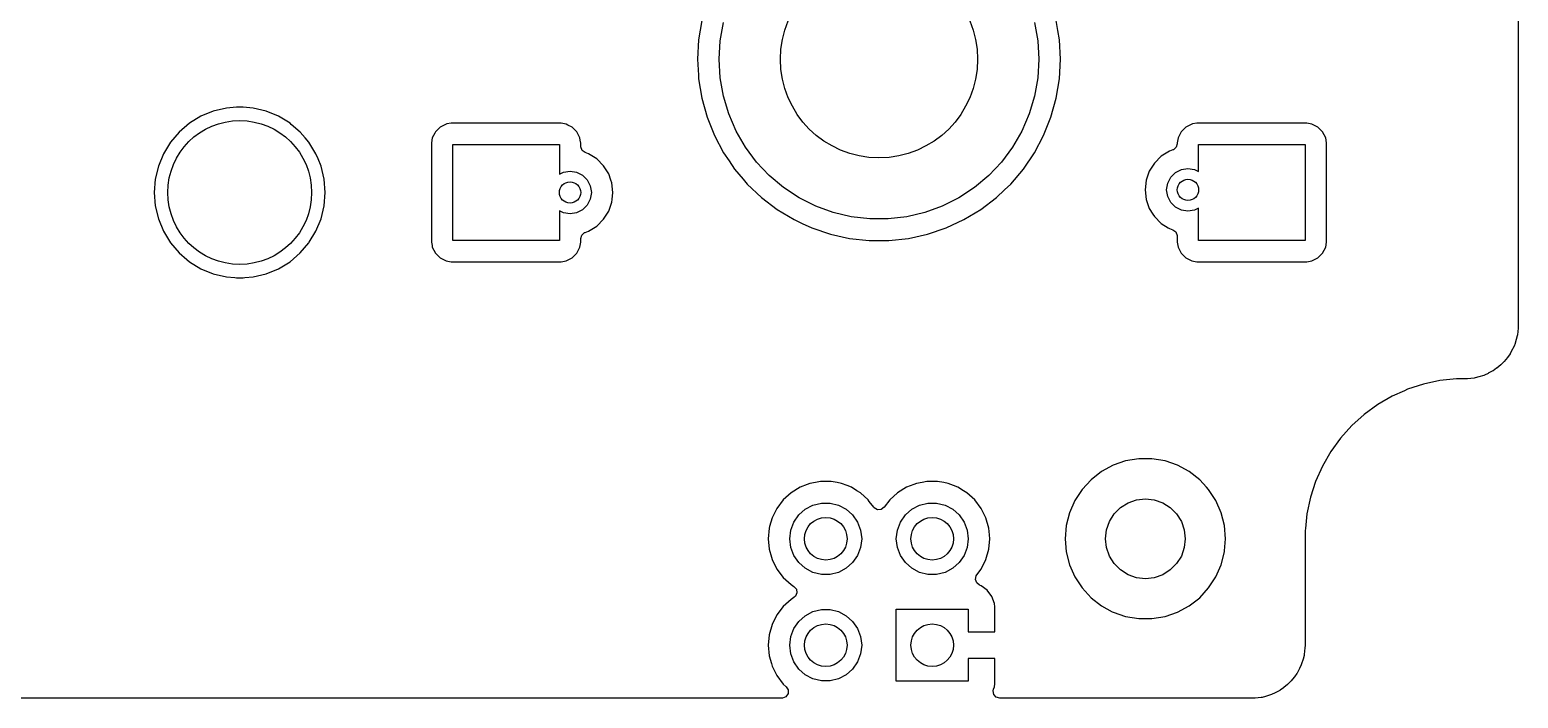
# Model space of a CAD drawing. Extents: x 0.71 to 7.56, y -5.16 to -0.79.
# Drawn here: x 6.459 to 7.559, y -5.157 to -4.663 of the extents above; entities that cross this region are included whole.
import ezdxf

# ---------------------------------------------------------------- set-up
doc = ezdxf.new("R2010")
doc.units = 0
doc.header["$MEASUREMENT"] = 0
doc.layers.add('BLACK', color=7, linetype='CONTINUOUS')

msp = doc.modelspace()

# ---------------------------------------------------------------- linework, layer by layer
at = {"layer": 'BLACK', "linetype": 'CONTINUOUS'}
for p, q in [((7.55904, -1.0631), (7.55904, -4.88178)), ((6.95567, -4.65622), (6.95333, -4.67054)), ((6.9693, -4.67133), (6.97169, -4.6578)), ((7.20154, -4.6578), (7.20393, -4.67133)), ((7.21879, -4.66378), (7.21755, -4.65622)), ((7.2199, -4.67054), (7.21879, -4.66378)), ((6.95333, -4.67054), (6.95254, -4.68504)), ((6.95333, -4.67054), (6.95333, -4.67054)), ((6.95333, -4.67054), (6.95333, -4.67054)), ((6.9685, -4.68504), (6.9693, -4.67133)), ((7.20393, -4.67133), (7.20472, -4.68504)), ((7.22069, -4.68504), (7.2199, -4.67054)), ((6.95254, -4.68504), (6.95318, -4.69685)), ((6.9693, -4.69875), (6.9685, -4.68504)), ((7.20472, -4.68504), (7.20393, -4.69875)), ((7.2199, -4.69954), (7.22069, -4.68504)), ((6.95318, -4.69685), (6.95333, -4.69954)), ((6.95333, -4.69954), (6.95333, -4.69954)), ((6.95333, -4.69954), (6.95567, -4.71386)), ((6.97169, -4.71228), (6.9693, -4.69875)), ((7.20393, -4.69875), (7.20154, -4.71228)), ((7.21755, -4.71386), (7.2199, -4.69954)), ((6.95567, -4.71386), (6.95567, -4.71386)), ((6.95567, -4.71386), (6.95956, -4.72785)), ((6.97563, -4.72544), (6.97169, -4.71228)), ((7.20154, -4.71228), (7.1976, -4.72544)), ((7.21367, -4.72785), (7.21755, -4.71386)), ((6.58548, -4.72715), (6.57702, -4.73233)), ((6.59464, -4.72335), (6.58548, -4.72715)), ((6.60429, -4.72104), (6.59464, -4.72335)), ((6.6117, -4.72045), (6.60429, -4.72104)), ((6.61665, -4.72045), (6.6117, -4.72045)), ((6.6117, -4.72045), (6.6117, -4.72045)), ((6.62406, -4.72104), (6.61665, -4.72045)), ((6.61665, -4.72045), (6.61665, -4.72045)), ((6.63371, -4.72335), (6.62406, -4.72104)), ((6.64287, -4.72715), (6.63371, -4.72335)), ((6.65132, -4.73233), (6.64287, -4.72715)), ((6.95956, -4.72785), (6.95956, -4.72785)), ((6.95956, -4.72785), (6.96493, -4.74134)), ((6.98107, -4.73805), (6.97563, -4.72544)), ((7.1976, -4.72544), (7.19216, -4.73805)), ((7.2083, -4.74134), (7.21367, -4.72785)), ((6.56948, -4.73877), (6.56304, -4.74631)), ((6.57702, -4.73233), (6.56948, -4.73877)), ((6.57702, -4.73233), (6.57702, -4.73233)), ((6.65133, -4.73233), (6.65132, -4.73233)), ((6.65225, -4.73312), (6.65133, -4.73233)), ((6.65887, -4.73877), (6.65225, -4.73312)), ((6.66256, -4.7431), (6.65887, -4.73877)), ((6.75827, -4.73956), (6.75647, -4.7431)), ((6.75874, -4.73865), (6.75827, -4.73956)), ((6.76227, -4.73512), (6.75874, -4.73865)), ((6.75874, -4.73865), (6.75874, -4.73865)), ((6.75874, -4.73865), (6.75874, -4.73865)), ((6.76672, -4.73285), (6.76227, -4.73512)), ((6.76227, -4.73512), (6.76227, -4.73512)), ((6.76227, -4.73512), (6.76227, -4.73512)), ((6.76723, -4.73277), (6.76672, -4.73285)), ((6.77041, -4.73226), (6.76723, -4.73277)), ((6.85163, -4.73226), (6.77041, -4.73226)), ((6.85533, -4.73285), (6.85163, -4.73226)), ((6.85675, -4.73358), (6.85533, -4.73285)), ((6.85978, -4.73512), (6.85675, -4.73358)), ((6.86331, -4.73865), (6.85978, -4.73512)), ((6.85978, -4.73512), (6.85978, -4.73512)), ((6.85978, -4.73512), (6.85978, -4.73512)), ((6.86558, -4.7431), (6.86331, -4.73865)), ((6.86331, -4.73865), (6.86331, -4.73865)), ((6.86331, -4.73865), (6.86331, -4.73865)), ((6.98793, -4.74994), (6.98107, -4.73805)), ((7.19216, -4.73805), (7.18529, -4.74994)), ((7.30946, -4.73956), (7.30765, -4.7431)), ((7.30992, -4.73865), (7.30946, -4.73956)), ((7.31345, -4.73512), (7.30992, -4.73865)), ((7.30992, -4.73865), (7.30992, -4.73865)), ((7.30992, -4.73865), (7.30992, -4.73865)), ((7.3179, -4.73285), (7.31345, -4.73512)), ((7.31345, -4.73512), (7.31345, -4.73512)), ((7.31345, -4.73512), (7.31345, -4.73512)), ((7.31841, -4.73277), (7.3179, -4.73285)), ((7.32159, -4.73226), (7.31841, -4.73277)), ((7.40282, -4.73226), (7.32159, -4.73226)), ((7.40651, -4.73285), (7.40282, -4.73226)), ((7.40793, -4.73358), (7.40651, -4.73285)), ((7.41096, -4.73512), (7.40793, -4.73358)), ((7.41449, -4.73865), (7.41096, -4.73512)), ((7.41096, -4.73512), (7.41096, -4.73512)), ((7.41096, -4.73512), (7.41096, -4.73512)), ((7.41676, -4.7431), (7.41449, -4.73865)), ((7.41449, -4.73865), (7.41449, -4.73865)), ((7.41449, -4.73865), (7.41449, -4.73865)), ((6.56304, -4.74631), (6.55786, -4.75477)), ((6.56304, -4.74631), (6.56304, -4.74631)), ((6.66531, -4.74631), (6.66256, -4.7431)), ((6.67049, -4.75477), (6.66531, -4.74631)), ((6.66531, -4.74631), (6.66531, -4.74631)), ((6.75647, -4.7431), (6.75589, -4.74679)), ((6.75589, -4.74679), (6.75589, -4.82014)), ((6.77165, -4.8189), (6.77165, -4.74803)), ((6.77165, -4.74803), (6.85039, -4.74803)), ((6.85039, -4.74803), (6.85039, -4.77002)), ((6.86609, -4.74631), (6.86558, -4.7431)), ((6.86616, -4.74679), (6.86609, -4.74631)), ((6.86616, -4.74937), (6.86616, -4.74679)), ((6.86618, -4.74982), (6.86616, -4.74937)), ((6.8672, -4.75238), (6.86618, -4.74982)), ((6.96493, -4.74134), (6.96493, -4.74134)), ((6.96493, -4.74134), (6.97173, -4.75416)), ((6.99614, -4.76096), (6.98793, -4.74994)), ((7.18529, -4.74994), (7.17709, -4.76096)), ((7.2015, -4.75416), (7.2083, -4.74134)), ((7.3038, -4.75201), (7.3012, -4.75292)), ((7.30421, -4.75185), (7.3038, -4.75201)), ((7.30629, -4.75004), (7.30421, -4.75185)), ((7.30707, -4.7474), (7.30629, -4.75004)), ((7.30765, -4.7431), (7.30707, -4.74679)), ((7.30707, -4.74679), (7.30707, -4.7474)), ((7.32283, -4.76805), (7.32283, -4.74803)), ((7.32283, -4.74803), (7.40157, -4.74803)), ((7.40157, -4.74803), (7.40157, -4.8189)), ((7.41734, -4.74679), (7.41676, -4.7431)), ((7.41734, -4.82014), (7.41734, -4.74679)), ((6.55786, -4.75477), (6.55406, -4.76393)), ((6.67211, -4.75867), (6.67049, -4.75477)), ((6.67429, -4.76393), (6.67211, -4.75867)), ((6.86943, -4.75398), (6.8672, -4.75238)), ((6.87203, -4.75489), (6.86943, -4.75398)), ((6.87309, -4.75556), (6.87203, -4.75489)), ((6.87203, -4.75489), (6.87203, -4.75489)), ((6.87804, -4.75867), (6.87309, -4.75556)), ((6.88306, -4.76369), (6.87804, -4.75867)), ((6.97173, -4.75416), (6.97173, -4.75416)), ((6.97173, -4.75416), (6.97173, -4.75416)), ((6.97173, -4.75416), (6.9758, -4.76017)), ((6.9758, -4.76017), (6.97988, -4.76618)), ((7.00556, -4.77095), (6.99614, -4.76096)), ((7.17709, -4.76096), (7.16767, -4.77095)), ((7.19335, -4.76618), (7.2015, -4.75416)), ((7.29016, -4.76172), (7.28639, -4.76774)), ((7.29519, -4.7567), (7.29016, -4.76172)), ((7.3012, -4.75292), (7.29519, -4.7567)), ((7.3012, -4.75292), (7.3012, -4.75292)), ((6.55174, -4.77358), (6.55097, -4.78346)), ((6.55406, -4.76393), (6.55174, -4.77358)), ((6.6766, -4.77358), (6.67429, -4.76393)), ((6.67738, -4.78346), (6.6766, -4.77358)), ((6.85039, -4.77002), (6.8534, -4.76849)), ((6.8534, -4.76849), (6.85827, -4.76772)), ((6.85827, -4.76772), (6.86313, -4.76849)), ((6.86313, -4.76849), (6.86752, -4.77072)), ((6.86752, -4.77072), (6.87101, -4.77421)), ((6.88684, -4.7697), (6.88306, -4.76369)), ((6.88847, -4.77436), (6.88684, -4.7697)), ((6.97988, -4.76618), (6.98616, -4.77358)), ((6.98616, -4.77358), (6.98928, -4.77724)), ((7.01608, -4.77978), (7.00556, -4.77095)), ((7.16767, -4.77095), (7.15714, -4.77978)), ((7.18395, -4.77724), (7.19335, -4.76618)), ((7.28639, -4.76774), (7.28404, -4.77444)), ((7.29998, -4.77663), (7.30222, -4.77224)), ((7.30222, -4.77224), (7.3057, -4.76876)), ((7.3057, -4.76876), (7.31009, -4.76652)), ((7.31009, -4.76652), (7.31496, -4.76575)), ((7.31496, -4.76575), (7.31983, -4.76652)), ((7.31983, -4.76652), (7.32283, -4.76805)), ((6.55097, -4.78346), (6.55174, -4.79335)), ((6.6766, -4.79335), (6.67738, -4.78346)), ((6.87101, -4.77421), (6.87324, -4.7786)), ((6.87324, -4.7786), (6.87402, -4.78346)), ((6.87402, -4.78346), (6.87324, -4.78833)), ((6.88919, -4.77641), (6.88847, -4.77436)), ((6.88998, -4.78346), (6.88919, -4.77641)), ((6.88919, -4.77641), (6.88919, -4.77641)), ((6.88941, -4.78855), (6.88998, -4.78346)), ((6.88998, -4.78346), (6.88998, -4.78346)), ((6.98928, -4.77724), (6.99982, -4.78723)), ((7.02756, -4.78733), (7.01608, -4.77978)), ((7.15714, -4.77978), (7.14567, -4.78733)), ((7.17341, -4.78723), (7.17946, -4.7815)), ((7.17946, -4.7815), (7.18395, -4.77724)), ((7.28404, -4.77444), (7.28325, -4.7815)), ((7.28325, -4.7815), (7.28325, -4.7815)), ((7.28325, -4.7815), (7.28404, -4.78855)), ((7.28404, -4.77444), (7.28404, -4.77444)), ((7.29921, -4.7815), (7.29998, -4.77663)), ((7.29998, -4.78636), (7.29921, -4.7815)), ((6.55174, -4.79335), (6.55406, -4.803)), ((6.67429, -4.803), (6.6766, -4.79335)), ((6.86752, -4.7962), (6.86313, -4.79844)), ((6.87101, -4.79272), (6.86752, -4.7962)), ((6.87324, -4.78833), (6.87101, -4.79272)), ((6.88684, -4.79723), (6.88919, -4.79052)), ((6.88919, -4.79052), (6.88941, -4.78855)), ((6.99982, -4.78723), (7.01137, -4.79601)), ((7.01137, -4.79601), (7.02381, -4.8035)), ((7.03983, -4.79349), (7.02756, -4.78733)), ((7.05274, -4.79819), (7.03983, -4.79349)), ((7.1334, -4.79349), (7.12049, -4.79819)), ((7.14567, -4.78733), (7.1334, -4.79349)), ((7.14942, -4.8035), (7.16186, -4.79601)), ((7.16186, -4.79601), (7.17341, -4.78723)), ((7.28404, -4.78855), (7.28404, -4.78855)), ((7.28404, -4.78855), (7.28639, -4.79526)), ((7.28639, -4.79526), (7.28908, -4.79955)), ((7.30222, -4.79075), (7.29998, -4.78636)), ((7.3057, -4.79424), (7.30222, -4.79075)), ((7.31009, -4.79647), (7.3057, -4.79424)), ((7.32283, -4.79494), (7.31983, -4.79647)), ((7.32283, -4.8189), (7.32283, -4.79494)), ((6.55406, -4.803), (6.55786, -4.81216)), ((6.67049, -4.81216), (6.67429, -4.803)), ((6.8534, -4.79844), (6.85039, -4.79691)), ((6.85039, -4.79691), (6.85039, -4.8189)), ((6.85827, -4.79921), (6.8534, -4.79844)), ((6.86313, -4.79844), (6.85827, -4.79921)), ((6.87804, -4.80826), (6.88306, -4.80324)), ((6.88306, -4.80324), (6.88684, -4.79723)), ((7.02381, -4.8035), (7.02381, -4.8035)), ((7.02381, -4.8035), (7.02381, -4.8035)), ((7.02381, -4.8035), (7.02381, -4.8035)), ((7.02381, -4.8035), (7.02986, -4.80629)), ((7.02986, -4.80629), (7.03699, -4.80959)), ((7.0661, -4.80136), (7.05274, -4.79819)), ((7.07975, -4.80295), (7.0661, -4.80136)), ((7.09348, -4.80295), (7.07975, -4.80295)), ((7.10712, -4.80136), (7.09348, -4.80295)), ((7.12049, -4.79819), (7.10712, -4.80136)), ((7.13624, -4.80959), (7.14942, -4.8035)), ((7.28908, -4.79955), (7.29016, -4.80127)), ((7.29016, -4.80127), (7.29519, -4.80629)), ((7.29519, -4.80629), (7.30044, -4.80959)), ((7.31496, -4.79724), (7.31009, -4.79647)), ((7.31983, -4.79647), (7.31496, -4.79724)), ((6.55786, -4.81216), (6.56304, -4.82062)), ((6.6656, -4.82014), (6.67049, -4.81216)), ((6.86616, -4.81756), (6.86694, -4.81492)), ((6.86616, -4.82014), (6.86616, -4.81756)), ((6.86694, -4.81492), (6.86902, -4.81312)), ((6.86902, -4.81312), (6.86943, -4.81295)), ((6.86943, -4.81295), (6.87203, -4.81204)), ((6.87203, -4.81204), (6.87804, -4.80826)), ((7.03699, -4.80959), (7.05075, -4.81423)), ((7.05075, -4.81423), (7.06492, -4.81735)), ((7.06492, -4.81735), (7.07936, -4.81892)), ((7.09387, -4.81892), (7.10831, -4.81735)), ((7.10831, -4.81735), (7.12248, -4.81423)), ((7.12248, -4.81423), (7.13624, -4.80959)), ((7.30044, -4.80959), (7.3012, -4.81007)), ((7.3012, -4.81007), (7.3038, -4.81098)), ((7.3038, -4.81098), (7.30603, -4.81258)), ((7.30603, -4.81258), (7.30705, -4.81514)), ((7.30705, -4.81514), (7.30707, -4.81559)), ((7.30707, -4.81559), (7.30707, -4.82014)), ((6.56304, -4.82062), (6.56304, -4.82062)), ((6.56304, -4.82062), (6.56304, -4.82062)), ((6.56304, -4.82062), (6.56948, -4.82816)), ((6.56948, -4.82816), (6.57515, -4.833)), ((6.65133, -4.8346), (6.65887, -4.82816)), ((6.65887, -4.82816), (6.66531, -4.82062)), ((6.66531, -4.82062), (6.6656, -4.82014)), ((6.75589, -4.82014), (6.7563, -4.82274)), ((6.7563, -4.82274), (6.75647, -4.82383)), ((6.75647, -4.82383), (6.75874, -4.82828)), ((6.75874, -4.82828), (6.75874, -4.82828)), ((6.75874, -4.82828), (6.75874, -4.82828)), ((6.75874, -4.82828), (6.76227, -4.83181)), ((6.85039, -4.8189), (6.77165, -4.8189)), ((6.85978, -4.83181), (6.86331, -4.82828)), ((6.86331, -4.82828), (6.86558, -4.82383)), ((6.86558, -4.82383), (6.86616, -4.82014)), ((6.86558, -4.82383), (6.86558, -4.82383)), ((6.86558, -4.82383), (6.86558, -4.82383)), ((6.86616, -4.82014), (6.86616, -4.82014)), ((7.07936, -4.81892), (7.07936, -4.81892)), ((7.07936, -4.81892), (7.09387, -4.81892)), ((7.09387, -4.81892), (7.09387, -4.81892)), ((7.30707, -4.82014), (7.30748, -4.82274)), ((7.30748, -4.82274), (7.30765, -4.82383)), ((7.30765, -4.82383), (7.30992, -4.82828)), ((7.30992, -4.82828), (7.30992, -4.82828)), ((7.30992, -4.82828), (7.30992, -4.82828)), ((7.30992, -4.82828), (7.31345, -4.83181)), ((7.40157, -4.8189), (7.32283, -4.8189)), ((7.41096, -4.83181), (7.41449, -4.82828)), ((7.41449, -4.82828), (7.41676, -4.82383)), ((7.41676, -4.82383), (7.41734, -4.82014)), ((7.41676, -4.82383), (7.41676, -4.82383)), ((7.41676, -4.82383), (7.41676, -4.82383)), ((7.41734, -4.82014), (7.41734, -4.82014)), ((6.57515, -4.833), (6.57702, -4.8346)), ((6.57702, -4.8346), (6.57702, -4.8346)), ((6.57702, -4.8346), (6.58548, -4.83978)), ((6.58548, -4.83978), (6.59464, -4.84358)), ((6.63371, -4.84358), (6.64287, -4.83978)), ((6.64287, -4.83978), (6.65133, -4.8346)), ((6.76227, -4.83181), (6.76227, -4.83181)), ((6.76227, -4.83181), (6.76227, -4.83181)), ((6.76227, -4.83181), (6.76672, -4.83408)), ((6.76672, -4.83408), (6.76672, -4.83408)), ((6.76672, -4.83408), (6.77041, -4.83467)), ((6.77041, -4.83467), (6.77041, -4.83467)), ((6.77041, -4.83467), (6.85163, -4.83467)), ((6.85163, -4.83467), (6.85533, -4.83408)), ((6.85533, -4.83408), (6.85978, -4.83181)), ((7.31345, -4.83181), (7.31345, -4.83181)), ((7.31345, -4.83181), (7.31345, -4.83181)), ((7.31345, -4.83181), (7.3179, -4.83408)), ((7.3179, -4.83408), (7.3179, -4.83408)), ((7.3179, -4.83408), (7.32159, -4.83467)), ((7.32159, -4.83467), (7.32159, -4.83467)), ((7.32159, -4.83467), (7.40282, -4.83467)), ((7.40282, -4.83467), (7.40651, -4.83408)), ((7.40651, -4.83408), (7.41096, -4.83181)), ((6.59464, -4.84358), (6.60429, -4.84589)), ((6.60429, -4.84589), (6.61043, -4.84638)), ((6.61043, -4.84638), (6.6117, -4.84648)), ((6.6117, -4.84648), (6.6117, -4.84648)), ((6.6117, -4.84648), (6.61665, -4.84648)), ((6.61665, -4.84648), (6.61782, -4.84638)), ((6.61782, -4.84638), (6.62406, -4.84589)), ((6.62406, -4.84589), (6.63371, -4.84358)), ((7.55888, -4.88368), (7.55839, -4.88865)), ((7.55903, -4.882), (7.55888, -4.88368)), ((7.55904, -4.88178), (7.55903, -4.882)), ((7.55754, -4.89206), (7.55643, -4.89573)), ((7.55825, -4.88944), (7.55754, -4.89206)), ((7.55839, -4.88865), (7.55825, -4.88944)), ((7.55103, -4.90546), (7.5487, -4.9083)), ((7.55114, -4.90531), (7.55103, -4.90546)), ((7.55297, -4.9027), (7.55114, -4.90531)), ((7.55312, -4.90245), (7.55297, -4.9027)), ((7.55489, -4.89915), (7.55312, -4.90245)), ((7.55495, -4.89903), (7.55489, -4.89915)), ((7.55618, -4.89638), (7.55495, -4.89903)), ((7.55643, -4.89573), (7.55618, -4.89638)), ((7.53683, -4.91715), (7.53417, -4.91839)), ((7.53694, -4.91709), (7.53683, -4.91715)), ((7.54025, -4.91532), (7.53694, -4.91709)), ((7.5405, -4.91517), (7.54025, -4.91532)), ((7.5431, -4.91335), (7.5405, -4.91517)), ((7.54325, -4.91323), (7.5431, -4.91335)), ((7.54609, -4.9109), (7.54325, -4.91323)), ((7.54627, -4.91074), (7.54609, -4.9109)), ((7.54854, -4.90848), (7.54627, -4.91074)), ((7.5487, -4.9083), (7.54854, -4.90848)), ((7.48907, -4.92511), (7.47729, -4.92893)), ((7.50118, -4.92253), (7.48907, -4.92511)), ((7.48907, -4.92511), (7.48907, -4.92511)), ((7.51349, -4.92124), (7.50118, -4.92253)), ((7.50118, -4.92253), (7.50118, -4.92253)), ((7.50118, -4.92253), (7.50118, -4.92253)), ((7.51958, -4.92124), (7.51349, -4.92124)), ((7.51979, -4.92123), (7.51958, -4.92124)), ((7.51987, -4.92122), (7.51979, -4.92123)), ((7.52147, -4.92108), (7.51987, -4.92122)), ((7.52645, -4.92059), (7.52147, -4.92108)), ((7.52723, -4.92045), (7.52645, -4.92059)), ((7.52986, -4.91975), (7.52723, -4.92045)), ((7.53353, -4.91863), (7.52986, -4.91975)), ((7.53417, -4.91839), (7.53353, -4.91863)), ((7.46598, -4.93397), (7.45526, -4.94016)), ((7.47495, -4.92998), (7.46598, -4.93397)), ((7.46598, -4.93397), (7.46598, -4.93397)), ((7.47729, -4.92893), (7.47495, -4.92998)), ((7.47729, -4.92893), (7.47729, -4.92893)), ((7.47729, -4.92893), (7.47729, -4.92893)), ((7.44524, -4.94744), (7.43604, -4.95572)), ((7.45526, -4.94016), (7.44524, -4.94744)), ((7.44524, -4.94744), (7.44524, -4.94744)), ((7.45526, -4.94016), (7.45526, -4.94016)), ((7.43604, -4.95572), (7.42775, -4.96493)), ((7.42775, -4.96493), (7.42048, -4.97494)), ((7.42775, -4.96493), (7.42775, -4.96493)), ((7.26891, -4.98191), (7.25965, -4.98509)), ((7.27857, -4.9803), (7.26891, -4.98191)), ((7.28836, -4.9803), (7.27857, -4.9803)), ((7.29802, -4.98191), (7.28836, -4.9803)), ((7.30728, -4.98509), (7.29802, -4.98191)), ((7.42048, -4.97494), (7.41429, -4.98567)), ((7.42048, -4.97494), (7.42048, -4.97494)), ((7.25104, -4.98975), (7.24332, -4.99576)), ((7.25965, -4.98509), (7.25104, -4.98975)), ((7.25965, -4.98509), (7.25965, -4.98509)), ((7.31589, -4.98975), (7.30728, -4.98509)), ((7.30728, -4.98509), (7.30728, -4.98509)), ((7.32361, -4.99576), (7.31589, -4.98975)), ((7.31589, -4.98975), (7.31589, -4.98975)), ((7.31589, -4.98975), (7.31589, -4.98975)), ((7.41429, -4.98567), (7.40925, -4.99698)), ((7.41429, -4.98567), (7.41429, -4.98567)), ((7.02829, -5.0013), (7.02162, -5.00544)), ((7.03356, -4.99926), (7.02829, -5.0013)), ((7.02829, -5.0013), (7.02829, -5.0013)), ((7.03561, -4.99847), (7.03356, -4.99926)), ((7.03977, -4.99769), (7.03561, -4.99847)), ((7.03561, -4.99847), (7.03561, -4.99847)), ((7.03561, -4.99847), (7.03561, -4.99847)), ((7.04332, -4.99703), (7.03977, -4.99769)), ((7.05117, -4.99703), (7.04332, -4.99703)), ((7.05577, -4.99789), (7.05117, -4.99703)), ((7.05888, -4.99847), (7.05577, -4.99789)), ((7.06297, -5.00005), (7.05888, -4.99847)), ((7.05888, -4.99847), (7.05888, -4.99847)), ((7.0662, -5.0013), (7.06297, -5.00005)), ((7.07033, -5.00386), (7.0662, -5.0013)), ((7.0662, -5.0013), (7.0662, -5.0013)), ((7.07287, -5.00544), (7.07033, -5.00386)), ((7.10703, -5.0013), (7.10036, -5.00544)), ((7.1123, -4.99926), (7.10703, -5.0013)), ((7.10703, -5.0013), (7.10703, -5.0013)), ((7.11435, -4.99847), (7.1123, -4.99926)), ((7.11851, -4.99769), (7.11435, -4.99847)), ((7.11435, -4.99847), (7.11435, -4.99847)), ((7.11435, -4.99847), (7.11435, -4.99847)), ((7.12206, -4.99703), (7.11851, -4.99769)), ((7.12991, -4.99703), (7.12206, -4.99703)), ((7.13451, -4.99789), (7.12991, -4.99703)), ((7.13762, -4.99847), (7.13451, -4.99789)), ((7.14171, -5.00005), (7.13762, -4.99847)), ((7.13762, -4.99847), (7.13762, -4.99847)), ((7.14494, -5.0013), (7.14171, -5.00005)), ((7.14907, -5.00386), (7.14494, -5.0013)), ((7.14494, -5.0013), (7.14494, -5.0013)), ((7.15161, -5.00544), (7.14907, -5.00386)), ((7.23669, -5.00296), (7.23133, -5.01116)), ((7.24332, -4.99576), (7.23669, -5.00296)), ((7.32867, -5.00125), (7.32361, -4.99576)), ((7.33024, -5.00296), (7.32867, -5.00125)), ((7.3356, -5.01116), (7.33024, -5.00296)), ((7.40925, -4.99698), (7.40542, -5.00875)), ((7.01582, -5.01072), (7.01109, -5.01698)), ((7.02162, -5.00544), (7.01582, -5.01072)), ((7.03215, -5.0175), (7.03782, -5.01452)), ((7.03782, -5.01452), (7.04404, -5.01299)), ((7.04404, -5.01299), (7.05045, -5.01299)), ((7.05045, -5.01299), (7.05667, -5.01452)), ((7.05667, -5.01452), (7.06234, -5.0175)), ((7.07867, -5.01072), (7.07287, -5.00544)), ((7.07947, -5.01179), (7.07867, -5.01072)), ((7.08272, -5.01608), (7.07947, -5.01179)), ((7.08315, -5.01658), (7.08272, -5.01608)), ((7.09051, -5.01608), (7.0883, -5.01772)), ((7.09456, -5.01072), (7.09051, -5.01608)), ((7.10036, -5.00544), (7.09456, -5.01072)), ((7.11089, -5.0175), (7.11656, -5.01452)), ((7.11656, -5.01452), (7.12278, -5.01299)), ((7.12278, -5.01299), (7.12919, -5.01299)), ((7.12919, -5.01299), (7.13541, -5.01452)), ((7.13541, -5.01452), (7.14108, -5.0175)), ((7.15741, -5.01072), (7.15161, -5.00544)), ((7.15161, -5.00544), (7.15161, -5.00544)), ((7.16214, -5.01698), (7.15741, -5.01072)), ((7.23133, -5.01116), (7.2274, -5.02012)), ((7.26505, -5.01628), (7.27065, -5.01277)), ((7.27065, -5.01277), (7.27689, -5.01058)), ((7.27689, -5.01058), (7.28346, -5.00984)), ((7.28346, -5.00984), (7.29004, -5.01058)), ((7.29004, -5.01058), (7.29628, -5.01277)), ((7.29628, -5.01277), (7.30187, -5.01628)), ((7.33953, -5.02012), (7.3356, -5.01116)), ((7.40542, -5.00875), (7.40285, -5.02086)), ((7.40542, -5.00875), (7.40542, -5.00875)), ((7.00759, -5.02401), (7.0058, -5.03031)), ((7.01109, -5.01698), (7.00759, -5.02401)), ((7.00759, -5.02401), (7.00759, -5.02401)), ((7.01109, -5.01698), (7.01109, -5.01698)), ((7.02144, -5.03301), (7.02371, -5.02702)), ((7.02371, -5.02702), (7.02735, -5.02175)), ((7.02735, -5.02175), (7.03215, -5.0175)), ((7.06234, -5.0175), (7.06714, -5.02175)), ((7.06714, -5.02175), (7.07077, -5.02702)), ((7.07077, -5.02702), (7.07305, -5.03301)), ((7.08556, -5.01791), (7.08315, -5.01658)), ((7.0883, -5.01772), (7.08556, -5.01791)), ((7.10018, -5.03301), (7.10245, -5.02702)), ((7.10245, -5.02702), (7.10609, -5.02175)), ((7.10609, -5.02175), (7.11089, -5.0175)), ((7.14108, -5.0175), (7.14588, -5.02175)), ((7.14588, -5.02175), (7.14952, -5.02702)), ((7.14952, -5.02702), (7.15179, -5.03301)), ((7.16467, -5.02206), (7.16214, -5.01698)), ((7.16214, -5.01698), (7.16214, -5.01698)), ((7.16564, -5.02401), (7.16467, -5.02206)), ((7.16778, -5.03156), (7.16564, -5.02401)), ((7.2274, -5.02012), (7.225, -5.02961)), ((7.25468, -5.0328), (7.25686, -5.02656)), ((7.25686, -5.02656), (7.26038, -5.02096)), ((7.26038, -5.02096), (7.26505, -5.01628)), ((7.30187, -5.01628), (7.30655, -5.02096)), ((7.30655, -5.02096), (7.31007, -5.02656)), ((7.31007, -5.02656), (7.31225, -5.0328)), ((7.34193, -5.02961), (7.33953, -5.02012)), ((7.40285, -5.02087), (7.4017, -5.03181)), ((7.40285, -5.02086), (7.40285, -5.02087)), ((7.00544, -5.03156), (7.00472, -5.03937)), ((7.0058, -5.03031), (7.00544, -5.03156)), ((7.02067, -5.03937), (7.02144, -5.03301)), ((7.07305, -5.03301), (7.07382, -5.03937)), ((7.09941, -5.03937), (7.10018, -5.03301)), ((7.15179, -5.03301), (7.15256, -5.03937)), ((7.16824, -5.03652), (7.16778, -5.03156)), ((7.16851, -5.03937), (7.16824, -5.03652)), ((7.225, -5.02961), (7.22419, -5.03937)), ((7.225, -5.02961), (7.225, -5.02961)), ((7.25394, -5.03937), (7.25468, -5.0328)), ((7.31225, -5.0328), (7.31299, -5.03937)), ((7.34274, -5.03937), (7.34193, -5.02961)), ((7.34193, -5.02961), (7.34193, -5.02961)), ((7.4017, -5.03181), (7.40156, -5.03318)), ((7.40156, -5.03318), (7.40156, -5.118)), ((7.00472, -5.03937), (7.00472, -5.03937)), ((7.00472, -5.03937), (7.00544, -5.04718)), ((7.00544, -5.04718), (7.00544, -5.04718)), ((7.00544, -5.04718), (7.00544, -5.04718)), ((7.00544, -5.04718), (7.00706, -5.05288)), ((7.02144, -5.04573), (7.02067, -5.03937)), ((7.02371, -5.05172), (7.02144, -5.04573)), ((7.07305, -5.04573), (7.07077, -5.05172)), ((7.07382, -5.03937), (7.07305, -5.04573)), ((7.10018, -5.04573), (7.09941, -5.03937)), ((7.10245, -5.05172), (7.10018, -5.04573)), ((7.15179, -5.04573), (7.14952, -5.05172)), ((7.15256, -5.03937), (7.15179, -5.04573)), ((7.16564, -5.05473), (7.16778, -5.04718)), ((7.16778, -5.04718), (7.16851, -5.03937)), ((7.16851, -5.03937), (7.16851, -5.03937)), ((7.16851, -5.03937), (7.16851, -5.03937)), ((7.22419, -5.03937), (7.22419, -5.03937)), ((7.22419, -5.03937), (7.225, -5.04913)), ((7.225, -5.04913), (7.225, -5.04913)), ((7.225, -5.04913), (7.2274, -5.05862)), ((7.25468, -5.04594), (7.25394, -5.03937)), ((7.25686, -5.05218), (7.25468, -5.04594)), ((7.31225, -5.04594), (7.31007, -5.05218)), ((7.31299, -5.03937), (7.31225, -5.04594)), ((7.33953, -5.05862), (7.34193, -5.04913)), ((7.34193, -5.04913), (7.342, -5.0483)), ((7.342, -5.0483), (7.34274, -5.03937)), ((7.34274, -5.03937), (7.34274, -5.03937)), ((7.00706, -5.05288), (7.00759, -5.05473)), ((7.00759, -5.05473), (7.01109, -5.06176)), ((7.02735, -5.05699), (7.02371, -5.05172)), ((7.03215, -5.06124), (7.02735, -5.05699)), ((7.06714, -5.05699), (7.06234, -5.06124)), ((7.07077, -5.05172), (7.06714, -5.05699)), ((7.10609, -5.05699), (7.10245, -5.05172)), ((7.11089, -5.06124), (7.10609, -5.05699)), ((7.14588, -5.05699), (7.14108, -5.06124)), ((7.14952, -5.05172), (7.14588, -5.05699)), ((7.16214, -5.06176), (7.16564, -5.05473)), ((7.2274, -5.05862), (7.23133, -5.06758)), ((7.26038, -5.05778), (7.25686, -5.05218)), ((7.26505, -5.06246), (7.26038, -5.05778)), ((7.30655, -5.05778), (7.30187, -5.06246)), ((7.31007, -5.05218), (7.30655, -5.05778)), ((7.3356, -5.06758), (7.33953, -5.05862)), ((7.01109, -5.06176), (7.01109, -5.06176)), ((7.01109, -5.06176), (7.01582, -5.06802)), ((7.01582, -5.06802), (7.02162, -5.0733)), ((7.03782, -5.06422), (7.03215, -5.06124)), ((7.04404, -5.06575), (7.03782, -5.06422)), ((7.05045, -5.06575), (7.04404, -5.06575)), ((7.05667, -5.06422), (7.05045, -5.06575)), ((7.06234, -5.06124), (7.05667, -5.06422)), ((7.11656, -5.06422), (7.11089, -5.06124)), ((7.12278, -5.06575), (7.11656, -5.06422)), ((7.12919, -5.06575), (7.12278, -5.06575)), ((7.13541, -5.06422), (7.12919, -5.06575)), ((7.14108, -5.06124), (7.13541, -5.06422)), ((7.15784, -5.06945), (7.15842, -5.06676)), ((7.1588, -5.07203), (7.15784, -5.06945)), ((7.15842, -5.06676), (7.15881, -5.06616)), ((7.15881, -5.06616), (7.16214, -5.06176)), ((7.23133, -5.06758), (7.23669, -5.07578)), ((7.27065, -5.06597), (7.26505, -5.06246)), ((7.27689, -5.06816), (7.27065, -5.06597)), ((7.28346, -5.0689), (7.27689, -5.06816)), ((7.29004, -5.06816), (7.28346, -5.0689)), ((7.29628, -5.06597), (7.29004, -5.06816)), ((7.30187, -5.06246), (7.29628, -5.06597)), ((7.33024, -5.07578), (7.3356, -5.06758)), ((7.02162, -5.0733), (7.02162, -5.0733)), ((7.02162, -5.0733), (7.02369, -5.07459)), ((7.02369, -5.07459), (7.02553, -5.07664)), ((7.02486, -5.08187), (7.02369, -5.08289)), ((7.02597, -5.07935), (7.02486, -5.08187)), ((7.02553, -5.07664), (7.02597, -5.07935)), ((7.161, -5.07368), (7.1588, -5.07203)), ((7.16209, -5.07408), (7.161, -5.07368)), ((7.16662, -5.07747), (7.16209, -5.07408)), ((7.16209, -5.07408), (7.16209, -5.07408)), ((7.17001, -5.082), (7.16662, -5.07747)), ((7.16662, -5.07747), (7.16662, -5.07747)), ((7.17199, -5.08731), (7.17001, -5.082)), ((7.17001, -5.082), (7.17001, -5.082)), ((7.23669, -5.07578), (7.23669, -5.07578)), ((7.23669, -5.07578), (7.24332, -5.08298)), ((7.32361, -5.08298), (7.33024, -5.07578)), ((7.01582, -5.08946), (7.01109, -5.09572)), ((7.02162, -5.08418), (7.01582, -5.08946)), ((7.02369, -5.08289), (7.02162, -5.08418)), ((7.02162, -5.08418), (7.02162, -5.08418)), ((7.03782, -5.09326), (7.04404, -5.09173)), ((7.04404, -5.09173), (7.05045, -5.09173)), ((7.05045, -5.09173), (7.05667, -5.09326)), ((7.09941, -5.14469), (7.09941, -5.09154)), ((7.09941, -5.09154), (7.15256, -5.09154)), ((7.15256, -5.09154), (7.15256, -5.10827)), ((7.17224, -5.08965), (7.17199, -5.08731)), ((7.17199, -5.08731), (7.17199, -5.08731)), ((7.17224, -5.10827), (7.17224, -5.08965)), ((7.17224, -5.08965), (7.17224, -5.08965)), ((7.24332, -5.08298), (7.25104, -5.089)), ((7.25104, -5.089), (7.25104, -5.089)), ((7.25104, -5.089), (7.25897, -5.09328)), ((7.30728, -5.09365), (7.31589, -5.089)), ((7.31589, -5.089), (7.32361, -5.08298)), ((7.00759, -5.10275), (7.00544, -5.1103)), ((7.01109, -5.09572), (7.00759, -5.10275)), ((7.01109, -5.09572), (7.01109, -5.09572)), ((7.02371, -5.10576), (7.02735, -5.10049)), ((7.02735, -5.10049), (7.03215, -5.09624)), ((7.03215, -5.09624), (7.03782, -5.09326)), ((7.05667, -5.09326), (7.06234, -5.09624)), ((7.06234, -5.09624), (7.06714, -5.10049)), ((7.06714, -5.10049), (7.07077, -5.10576)), ((7.25897, -5.09328), (7.25965, -5.09365)), ((7.25965, -5.09365), (7.26891, -5.09683)), ((7.26891, -5.09683), (7.27857, -5.09844)), ((7.27857, -5.09844), (7.28836, -5.09844)), ((7.28836, -5.09844), (7.29802, -5.09683)), ((7.29802, -5.09683), (7.30728, -5.09365)), ((7.00544, -5.1103), (7.00472, -5.11811)), ((7.02067, -5.11811), (7.02144, -5.11175)), ((7.02144, -5.11175), (7.02371, -5.10576)), ((7.07077, -5.10576), (7.07305, -5.11175)), ((7.07305, -5.11175), (7.07382, -5.11811)), ((7.15256, -5.10827), (7.17224, -5.10827)), ((7.00472, -5.11811), (7.00472, -5.11811)), ((7.00472, -5.11811), (7.00544, -5.12592)), ((7.00544, -5.12592), (7.00544, -5.12592)), ((7.00544, -5.12592), (7.00544, -5.12592)), ((7.00544, -5.12592), (7.00705, -5.13157)), ((7.02144, -5.12447), (7.02067, -5.11811)), ((7.02371, -5.13046), (7.02144, -5.12447)), ((7.07305, -5.12447), (7.07077, -5.13046)), ((7.07382, -5.11811), (7.07305, -5.12447)), ((7.40077, -5.12566), (7.40006, -5.12828)), ((7.40091, -5.12487), (7.40077, -5.12566)), ((7.4014, -5.1199), (7.40091, -5.12487)), ((7.40155, -5.11822), (7.4014, -5.1199)), ((7.40156, -5.118), (7.40155, -5.11822)), ((7.00705, -5.13157), (7.00759, -5.13347)), ((7.00759, -5.13347), (7.01109, -5.1405)), ((7.02735, -5.13573), (7.02371, -5.13046)), ((7.03215, -5.13998), (7.02735, -5.13573)), ((7.06714, -5.13573), (7.06234, -5.13998)), ((7.07077, -5.13046), (7.06714, -5.13573)), ((7.17224, -5.12795), (7.15256, -5.12795)), ((7.15256, -5.12795), (7.15256, -5.14469)), ((7.17224, -5.14657), (7.17224, -5.12795)), ((7.39741, -5.13537), (7.39564, -5.13867)), ((7.39747, -5.13525), (7.39741, -5.13537)), ((7.3987, -5.1326), (7.39747, -5.13525)), ((7.39895, -5.13195), (7.3987, -5.1326)), ((7.40006, -5.12828), (7.39895, -5.13195)), ((7.01109, -5.1405), (7.01109, -5.1405)), ((7.01109, -5.1405), (7.01582, -5.14676)), ((7.01582, -5.14676), (7.01802, -5.14877)), ((7.03782, -5.14296), (7.03215, -5.13998)), ((7.04404, -5.14449), (7.03782, -5.14296)), ((7.05045, -5.14449), (7.04404, -5.14449)), ((7.05667, -5.14296), (7.05045, -5.14449)), ((7.06234, -5.13998), (7.05667, -5.14296)), ((7.15256, -5.14469), (7.09941, -5.14469)), ((7.17199, -5.14891), (7.17224, -5.14657)), ((7.17224, -5.14657), (7.17224, -5.14657)), ((7.38861, -5.14712), (7.38577, -5.14945)), ((7.38879, -5.14696), (7.38861, -5.14712)), ((7.39106, -5.1447), (7.38879, -5.14696)), ((7.39122, -5.14452), (7.39106, -5.1447)), ((7.39355, -5.14168), (7.39122, -5.14452)), ((7.39366, -5.14153), (7.39355, -5.14168)), ((7.39549, -5.13892), (7.39366, -5.14153)), ((7.39564, -5.13867), (7.39549, -5.13892)), ((7.01474, -5.15726), (4.33561, -5.15726)), ((7.01531, -5.15723), (7.01474, -5.15726)), ((7.01784, -5.15615), (7.01531, -5.15723)), ((7.01938, -5.15387), (7.01784, -5.15615)), ((7.01802, -5.14877), (7.01945, -5.15112)), ((7.01945, -5.15112), (7.01938, -5.15387)), ((7.17108, -5.15168), (7.17134, -5.15067)), ((7.17147, -5.15441), (7.17108, -5.15168)), ((7.17134, -5.15067), (7.17199, -5.14891)), ((7.17327, -5.15648), (7.17147, -5.15441)), ((7.17199, -5.14891), (7.17199, -5.14891)), ((7.17591, -5.15726), (7.17327, -5.15648)), ((7.36433, -5.15726), (7.17591, -5.15726)), ((7.36457, -5.15725), (7.36433, -5.15726)), ((7.36897, -5.15681), (7.36457, -5.15725)), ((7.36975, -5.15667), (7.36897, -5.15681)), ((7.37238, -5.15597), (7.36975, -5.15667)), ((7.37605, -5.15486), (7.37238, -5.15597)), ((7.37669, -5.15461), (7.37605, -5.15486)), ((7.37935, -5.15337), (7.37669, -5.15461)), ((7.37946, -5.15331), (7.37935, -5.15337)), ((7.38277, -5.15154), (7.37946, -5.15331)), ((7.38302, -5.15139), (7.38277, -5.15154)), ((7.38562, -5.14957), (7.38302, -5.15139)), ((7.38577, -5.14945), (7.38562, -5.14957))]:
    msp.add_line(p, q, dxfattribs=at)
at = {"layer": 'BLACK'}
for centre, radius in [((7.08661, -4.68504), 0.072835), ((6.61417, -4.78346), 0.05315), ((7.31496, -4.7815), 0.007874), ((6.85827, -4.78346), 0.007874), ((7.04724, -5.03937), 0.015748), ((7.12598, -5.03937), 0.015748), ((7.04724, -5.11811), 0.015748), ((7.12598, -5.11811), 0.015748)]:
    msp.add_circle(centre, radius, dxfattribs=at)

doc.saveas('drawing.dxf')
